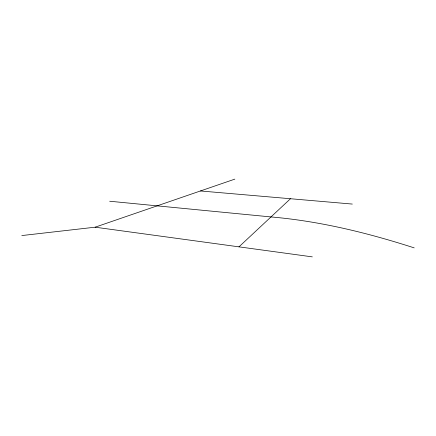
<?xml version="1.0" encoding="UTF-8"?>
<svg xmlns="http://www.w3.org/2000/svg" width="436" height="436" viewBox="0 0 436 436"><rect width="100%" height="100%" fill="white"/><g stroke="black" fill="none" stroke-linecap="round" stroke-linejoin="round"><path stroke-width="0.65" d="M238.966 246.852L290.469 198.734M21.8 235.565L95.108 227.194L234.846 179.125M200.435 190.963L352.304 204.07M109.67 201.23L270.985 216.937C319.806 221.128 367.662 232.857 414.2 247.877M95.108 227.194L312.323 256.875"/></g></svg>
